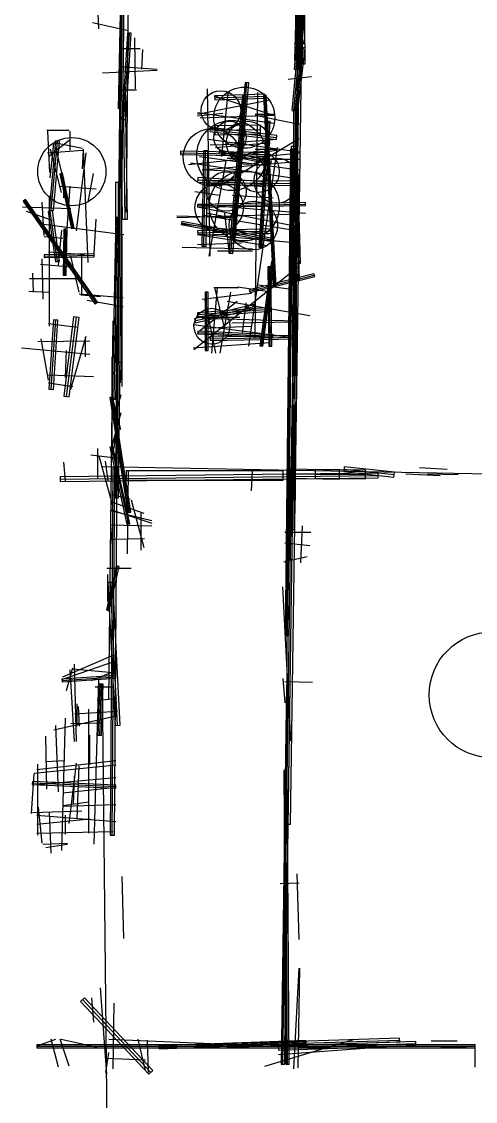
# Model space of a CAD drawing. Header units: metres. Extents: x 1 to 69.1, y -49.3 to -2.
# Drawn here: x 2.5 to 7.55, y -29.98 to -17.97 of the extents above; entities that cross this region are included whole.
import ezdxf

# ---------------------------------------------------------------- set-up
doc = ezdxf.new("R2010")
doc.units = ezdxf.units.M
for name, color, linetype in [('Circles', 1, 'Continuous'), ('Lines', 7, 'Continuous'), ('Rectangles', 5, 'Continuous'), ('Walls', 2, 'Continuous')]:
    doc.layers.add(name, color=color, linetype=linetype)

msp = doc.modelspace()

# ---------------------------------------------------------------- linework, layer by layer
at = {"layer": 'Circles'}
for centre, radius in [((4.98, -19.04), 0.34), ((4.72, -18.96), 0.22), ((4.84, -19.46), 0.39), ((4.82, -19.26), 0.18), ((5.02, -19.32), 0.24), ((4.62, -19.48), 0.32), ((3.06, -19.64), 0.38), ((5.14, -19.64), 0.23), ((5.34, -19.74), 0.25), ((4.78, -19.86), 0.22), ((4.98, -20.02), 0.39), ((4.7, -20.04), 0.27), ((5.08, -20.24), 0.27), ((4.62, -21.36), 0.2), ((7.74, -25.46), 0.7)]:
    msp.add_circle(centre, radius, dxfattribs=at)
at = {"layer": 'Lines'}
for p, q in [((5.47, -26.9), (5.7, -11.04)), ((3.67, -20.09), (3.74, -12.4)), ((5.56, -18.4), (5.69, -13.71)), ((3.58, -18.94), (3.68, -14.05)), ((3.56, -23.27), (3.66, -14.42)), ((5.63, -18.44), (5.61, -15.76)), ((5.59, -18.22), (5.59, -16.69)), ((3.36, -18.05), (3.34, -17.57)), ((5.56, -17.65), (5.58, -18.38)), ((5.56, -18.5), (5.64, -17.66)), ((5.53, -18.96), (5.64, -17.82)), ((5.56, -17.82), (5.64, -18.22)), ((3.29, -17.98), (3.69, -18.07)), ((3.6, -18.4), (3.6, -18.01)), ((3.64, -19.06), (3.7, -18.1)), ((3.77, -18.72), (3.76, -18.15)), ((3.62, -18.27), (3.82, -18.27)), ((3.84, -18.5), (3.85, -18.28)), ((5.56, -18.96), (5.64, -18.26)), ((3.59, -18.47), (4.01, -18.5)), ((3.4, -18.54), (4.01, -18.51)), ((5.47, -18.61), (5.73, -18.58)), ((3.58, -18.73), (3.78, -18.73)), ((4.6, -20.58), (4.57, -18.72)), ((4.86, -20.38), (5.01, -18.65)), ((3.63, -18.8), (3.65, -20.17)), ((4.46, -19), (5.26, -18.84)), ((4.65, -18.82), (5.21, -18.8)), ((4.66, -18.8), (5.3, -19.01)), ((4.73, -19.47), (4.8, -18.76)), ((4.83, -20.55), (4.98, -18.79)), ((5.1, -21.49), (5.13, -18.76)), ((5.32, -20.92), (5.21, -18.79)), ((5.53, -23.29), (5.55, -18.94)), ((4.46, -18.98), (5.31, -19.1)), ((4.46, -19.02), (4.74, -18.99)), ((4.49, -19.04), (5.31, -19.01)), ((5.1, -19), (5.31, -19)), ((5.1, -19.01), (5.59, -19.11)), ((5.16, -20.48), (5.25, -19.08)), ((2.78, -19.18), (3.03, -19.18)), ((2.79, -19.19), (2.81, -19.65)), ((3.04, -19.4), (3.04, -19.19)), ((4.6, -19.17), (5.34, -19.26)), ((4.65, -19.18), (5.16, -19.17)), ((2.8, -19.47), (3.03, -19.29)), ((2.82, -19.71), (2.86, -19.33)), ((2.83, -20.07), (2.9, -19.3)), ((2.88, -19.32), (3.18, -19.38)), ((4.58, -19.28), (5.59, -19.42)), ((4.6, -19.34), (5, -19.33)), ((4.66, -19.37), (5.24, -19.32)), ((4.7, -19.8), (5.59, -19.27)), ((4.83, -19.32), (5.34, -19.28)), ((2.79, -19.43), (3.18, -19.4)), ((2.82, -19.39), (2.94, -19.87)), ((3.02, -19.95), (2.88, -19.37)), ((3.11, -20.3), (3.22, -19.43)), ((3.18, -19.61), (3.19, -19.4)), ((3.24, -20.65), (3.19, -19.39)), ((4.27, -19.43), (5.26, -19.45)), ((4.36, -19.56), (5.59, -19.43)), ((4.53, -20.47), (4.55, -19.41)), ((4.7, -19.42), (5.28, -19.54)), ((4.85, -19.47), (5.34, -19.4)), ((5.03, -21.58), (5.35, -19.37)), ((5.1, -19.39), (5.34, -19.39)), ((5.45, -24.8), (5.51, -19.39)), ((5.57, -20.85), (5.53, -19.36)), ((4.38, -19.54), (5.59, -19.72)), ((4.48, -19.47), (5.59, -19.62)), ((4.51, -19.62), (5.52, -19.53)), ((4.59, -20.58), (4.78, -19.52)), ((4.79, -19.49), (5, -19.49)), ((5.14, -19.5), (5.59, -19.5)), ((3.07, -20.27), (2.94, -19.66)), ((3.24, -19.98), (3.3, -19.66)), ((4.56, -19.62), (5.04, -19.64)), ((5.55, -19.61), (5.58, -20.66)), ((2.92, -19.8), (3.33, -19.83)), ((2.97, -19.93), (2.97, -19.71)), ((2.97, -20.79), (3.04, -19.8)), ((3.58, -21.76), (3.58, -19.76)), ((4.46, -19.73), (5.22, -19.78)), ((4.56, -19.76), (5.58, -19.77)), ((2.81, -21.36), (2.81, -19.91)), ((4.43, -19.86), (4.7, -19.9)), ((4.85, -19.9), (5.3, -19.93)), ((2.51, -20.03), (3.05, -20.05)), ((2.53, -19.96), (3.33, -21.1)), ((2.75, -20.35), (2.73, -19.98)), ((4.46, -20), (5.66, -20.1)), ((4.46, -20.02), (5.66, -20)), ((4.46, -20.03), (5.58, -20.25)), ((2.55, -20.08), (2.84, -20.18)), ((2.9, -20.64), (2.82, -20.08)), ((3.31, -20.55), (3.33, -20.17)), ((3.53, -22.17), (3.57, -20.15)), ((4.23, -20.15), (5.59, -20.11)), ((4.23, -20.13), (4.87, -20.15)), ((4.51, -20.12), (5.58, -20.3)), ((4.57, -20.1), (4.83, -20.15)), ((4.76, -20.1), (4.81, -20.55)), ((2.72, -20.22), (3.64, -20.34)), ((2.91, -20.68), (2.95, -20.29)), ((2.98, -20.79), (2.99, -20.28)), ((4.28, -20.21), (5.29, -20.4)), ((4.28, -20.22), (5.25, -20.33)), ((4.46, -20.32), (5.29, -20.3)), ((2.75, -20.36), (2.96, -20.38)), ((3.62, -22.03), (3.62, -20.35)), ((4.46, -20.33), (5.58, -20.43)), ((4.46, -20.34), (5.23, -20.46)), ((2.8, -20.53), (3.2, -20.56)), ((4.29, -20.48), (5.07, -20.5)), ((4.46, -20.45), (4.95, -20.43)), ((4.68, -20.52), (5.07, -20.52)), ((2.74, -21.06), (2.73, -20.61)), ((2.75, -20.58), (3.31, -20.57)), ((3.14, -20.98), (3.05, -20.58)), ((3.17, -21.01), (3.17, -20.55)), ((5.17, -21.58), (5.3, -20.64)), ((2.62, -20.77), (2.63, -20.98)), ((2.71, -20.67), (3.04, -20.7)), ((4.42, -21.62), (5.58, -20.7)), ((5.27, -21.58), (5.26, -20.7)), ((2.59, -20.83), (3.16, -20.83)), ((5.04, -20.97), (5.76, -20.79)), ((5.14, -20.9), (5.54, -20.95)), ((2.58, -20.97), (2.8, -20.98)), ((3.14, -21), (3.63, -21.04)), ((3.16, -21.01), (3.38, -21.03)), ((4.51, -21.06), (5.06, -20.99)), ((4.56, -21.63), (4.56, -20.98)), ((4.62, -21.66), (4.68, -20.93)), ((4.64, -20.93), (4.92, -20.93)), ((4.65, -20.93), (4.76, -21.39)), ((4.71, -21.66), (4.83, -20.98)), ((4.91, -20.92), (5.23, -20.97)), ((3.23, -21.07), (3.63, -21.14)), ((4.43, -21.3), (5.09, -21.14)), ((4.48, -21.41), (4.9, -21.08)), ((4.54, -21.07), (4.66, -21.66)), ((4.79, -21.08), (5.71, -21.24)), ((4.96, -21.44), (5, -21.1)), ((3, -22.14), (3.11, -21.26)), ((4.46, -21.23), (5.27, -21.17)), ((4.46, -21.26), (4.93, -21.26)), ((2.8, -21.33), (3.12, -21.37)), ((2.83, -22.06), (2.88, -21.29)), ((3.47, -25.51), (3.52, -21.3)), ((4.41, -21.34), (5.55, -21.49)), ((4.51, -21.27), (5.55, -21.3)), ((4.51, -21.38), (5.06, -21.36)), ((4.84, -21.32), (5.55, -21.31)), ((5.43, -29.57), (5.48, -21.28)), ((2.8, -21.96), (2.72, -21.5)), ((3.05, -22.06), (3.22, -21.47)), ((3.21, -21.48), (3.21, -21.7)), ((4.46, -21.43), (5.3, -21.47)), ((4.6, -21.5), (5.55, -21.48)), ((2.5, -21.6), (3.26, -21.67)), ((2.68, -21.53), (3.26, -21.52)), ((4.41, -21.6), (5.26, -21.54)), ((2.99, -21.93), (3, -21.63)), ((3.51, -22.79), (3.51, -21.7)), ((3.6, -21.99), (3.62, -21.7)), ((2.8, -21.9), (3.3, -21.92)), ((2.8, -21.99), (3.07, -22.03)), ((3.5, -22.12), (3.6, -22.51)), ((3.7, -23.43), (3.5, -22.15)), ((3.53, -22.4), (3.61, -22.12)), ((3.51, -22.69), (3.61, -22.32)), ((5.52, -23.62), (5.53, -22.24)), ((3.53, -22.72), (3.56, -22.41)), ((3.5, -22.7), (3.69, -23.56)), ((3.27, -22.79), (3.61, -22.83)), ((3.35, -23.06), (3.35, -22.72)), ((3.36, -22.8), (3.51, -23.34)), ((5.49, -23.95), (5.49, -22.82)), ((2.99, -23.08), (2.97, -22.87)), ((3.4, -22.92), (7.71, -23)), ((3.43, -22.86), (3.46, -23.08)), ((3.51, -27.02), (3.54, -22.94)), ((6.93, -22.93), (7.24, -22.95)), ((2.93, -23.06), (6.47, -23.02)), ((3.68, -23.89), (3.69, -22.97)), ((5.06, -23.19), (5.07, -22.97)), ((5.49, -23), (6.04, -23.01)), ((5.77, -23), (6.33, -23.01)), ((6.09, -22.95), (6.65, -23.01)), ((6.78, -23), (7.16, -23.02)), ((7.02, -23), (7.36, -23.01)), ((3.51, -23.23), (3.71, -23.28)), ((3.72, -23.29), (3.86, -23.82)), ((3.49, -23.31), (3.86, -23.44)), ((3.49, -23.41), (3.95, -23.52)), ((3.5, -23.4), (3.95, -23.55)), ((3.83, -23.85), (3.83, -23.44)), ((3.49, -23.57), (3.95, -23.58)), ((3.49, -23.58), (3.51, -23.8)), ((5.43, -23.65), (5.72, -23.65)), ((5.61, -23.99), (5.63, -23.58)), ((3.49, -23.73), (3.87, -23.72)), ((5.43, -23.77), (5.71, -23.8)), ((5.42, -23.98), (5.68, -23.92)), ((3.45, -24.05), (3.72, -24.05)), ((3.46, -24.52), (3.57, -24.03)), ((3.46, -24.42), (3.46, -24.12)), ((3.57, -25.8), (3.49, -24.21)), ((5.5, -25.97), (5.41, -24.26)), ((2.95, -25.29), (3.55, -25.08)), ((2.96, -25.26), (3.52, -25.02)), ((3, -25.41), (3.07, -25.16)), ((3.09, -25.98), (3.04, -25.18)), ((3.07, -25.17), (3.52, -25.21)), ((3.11, -25.98), (3.09, -25.12)), ((3.28, -25.3), (3.55, -25.19)), ((2.95, -25.3), (3.55, -25.26)), ((3.31, -27.12), (3.36, -25.29)), ((3.37, -25.91), (3.39, -25.34)), ((5.41, -25.28), (5.43, -25.55)), ((5.43, -25.31), (5.74, -25.32)), ((3.32, -25.37), (3.52, -25.37)), ((3.46, -30.81), (3.4, -25.35)), ((5.41, -29.57), (5.47, -25.35)), ((3.12, -25.81), (3.12, -25.56)), ((3.34, -25.52), (3.56, -25.5)), ((2.86, -25.85), (3.57, -25.69)), ((3.09, -25.67), (3.57, -25.64)), ((3.13, -25.59), (3.14, -25.81)), ((3.25, -27), (3.25, -25.62)), ((2.91, -26.54), (2.88, -25.8)), ((2.95, -27.19), (2.99, -25.72)), ((3.05, -25.78), (3.41, -25.77)), ((2.78, -26.51), (2.77, -25.92)), ((3.26, -26.24), (3.26, -25.91)), ((2.64, -26.33), (3.55, -26.24)), ((2.67, -26.29), (3.55, -26.19)), ((2.68, -27.02), (2.68, -26.23)), ((2.77, -26.2), (2.98, -26.19)), ((3.03, -26.89), (3.11, -26.22)), ((3.12, -26.84), (3.14, -26.25)), ((5.46, -29.57), (5.44, -26.3)), ((2.61, -26.78), (2.64, -26.34)), ((2.63, -26.46), (3.55, -26.38)), ((3.08, -26.68), (3.09, -26.36)), ((2.62, -26.44), (3.55, -26.48)), ((2.96, -26.55), (3.52, -26.49)), ((2.96, -26.69), (3.25, -26.65)), ((2.62, -26.77), (3.17, -26.75)), ((2.73, -27.11), (2.69, -26.71)), ((2.83, -27.22), (2.81, -26.76)), ((2.96, -26.7), (3.55, -26.68)), ((2.67, -26.8), (3.55, -26.87)), ((2.67, -26.9), (3.26, -26.84)), ((2.99, -27.01), (2.99, -26.8)), ((2.67, -27), (3.52, -26.98)), ((2.74, -27.12), (3.01, -27.11)), ((2.77, -27.16), (3.01, -27.12)), ((3.64, -28.17), (3.62, -27.48)), ((5.59, -28.18), (5.57, -27.45)), ((5.38, -27.56), (5.59, -27.55)), ((5.53, -29.62), (5.59, -28.5)), ((5.58, -29.61), (5.6, -28.5)), ((3.45, -29.68), (3.38, -28.72)), ((3.94, -29.66), (3.18, -28.85)), ((3.28, -28.83), (3.3, -29.1)), ((3.52, -29.62), (3.53, -28.89)), ((2.68, -29.36), (2.88, -29.29)), ((2.91, -29.6), (2.83, -29.29)), ((3.03, -29.59), (2.93, -29.29)), ((2.94, -29.29), (3.34, -29.38)), ((3.47, -29.29), (5.14, -29.36)), ((3.88, -29.64), (3.8, -29.29)), ((3.9, -29.3), (3.91, -29.66)), ((4.79, -29.36), (6.71, -29.3)), ((5.21, -29.59), (6.21, -29.29)), ((2.67, -29.37), (7.55, -29.37)), ((4.03, -29.38), (5.67, -29.32)), ((5.36, -29.39), (6.89, -29.34)), ((5.36, -29.46), (6.47, -29.38)), ((7.06, -29.31), (7.35, -29.31)), ((7.17, -29.38), (7.45, -29.38)), ((7.55, -29.6), (7.55, -29.35)), ((3.44, -29.66), (3.47, -29.44)), ((3.44, -29.5), (3.88, -29.52))]:
    msp.add_line(p, q, dxfattribs=at)
at = {"layer": 'Rectangles'}
msp.add_lwpolyline([(3.67, -23.075), (3.67, -22.965), (5.41, -22.965), (5.41, -23.075)], close=True, dxfattribs=at)
at = {"layer": 'Walls'}
for points in [[(5.495, -26.9), (5.725, -11.04), (5.675, -11.04), (5.445, -26.9)], [(5.58, -18.401), (5.71, -13.711), (5.67, -13.709), (5.54, -18.399)], [(3.579, -23.27), (3.679, -14.42), (3.641, -14.42), (3.541, -23.27)], [(5.657, -18.44), (5.637, -15.76), (5.583, -15.76), (5.603, -18.44)], [(5.627, -18.22), (5.627, -16.69), (5.553, -16.69), (5.553, -18.22)], [(5.585, -18.502), (5.665, -17.662), (5.615, -17.658), (5.535, -18.498)], [(5.544, -17.65), (5.564, -18.38), (5.596, -18.38), (5.576, -17.65)], [(5.551, -18.962), (5.661, -17.822), (5.619, -17.818), (5.509, -18.958)], [(3.66, -19.061), (3.72, -18.101), (3.68, -18.099), (3.62, -19.059)], [(5.578, -18.962), (5.658, -18.262), (5.622, -18.258), (5.542, -18.958)], [(4.88, -20.382), (5.03, -18.652), (4.99, -18.648), (4.84, -20.378)], [(3.601, -18.8), (3.621, -20.17), (3.679, -20.17), (3.659, -18.8)], [(4.651, -18.842), (5.211, -18.822), (5.209, -18.778), (4.649, -18.798)], [(4.851, -20.552), (5.001, -18.792), (4.959, -18.788), (4.809, -20.548)], [(5.335, -20.919), (5.225, -18.789), (5.195, -18.791), (5.305, -20.921)], [(5.551, -23.29), (5.571, -18.94), (5.529, -18.94), (5.509, -23.29)], [(5.177, -20.481), (5.267, -19.081), (5.233, -19.079), (5.143, -20.479)], [(4.597, -19.193), (5.337, -19.283), (5.343, -19.237), (4.603, -19.147)], [(4.651, -19.229), (5.161, -19.219), (5.159, -19.121), (4.649, -19.131)], [(2.854, -20.072), (2.924, -19.302), (2.876, -19.298), (2.806, -20.068)], [(4.27, -19.449), (5.26, -19.469), (5.26, -19.431), (4.27, -19.411)], [(4.554, -20.47), (4.574, -19.41), (4.526, -19.41), (4.506, -20.47)], [(4.696, -19.438), (5.276, -19.558), (5.284, -19.522), (4.704, -19.402)], [(5.466, -24.8), (5.526, -19.39), (5.494, -19.39), (5.434, -24.8)], [(5.596, -20.849), (5.556, -19.359), (5.504, -19.361), (5.544, -20.851)], [(3.085, -20.267), (2.955, -19.657), (2.925, -19.663), (3.055, -20.273)], [(5.524, -19.611), (5.554, -20.661), (5.606, -20.659), (5.576, -19.609)], [(3.615, -21.76), (3.615, -19.76), (3.545, -19.76), (3.545, -21.76)], [(4.458, -19.756), (5.218, -19.806), (5.222, -19.754), (4.462, -19.704)], [(4.56, -19.783), (5.58, -19.793), (5.58, -19.747), (4.56, -19.737)], [(2.516, -19.97), (3.316, -21.11), (3.344, -21.09), (2.544, -19.95)], [(4.46, -20.036), (5.66, -20.016), (5.66, -19.984), (4.46, -20.004)], [(2.923, -20.637), (2.843, -20.077), (2.797, -20.083), (2.877, -20.643)], [(3.551, -22.17), (3.591, -20.15), (3.549, -20.15), (3.509, -22.17)], [(2.998, -20.79), (3.008, -20.28), (2.972, -20.28), (2.962, -20.79)], [(4.277, -20.227), (5.287, -20.417), (5.293, -20.383), (4.283, -20.193)], [(4.461, -20.343), (5.291, -20.323), (5.289, -20.277), (4.459, -20.297)], [(2.75, -20.596), (3.31, -20.586), (3.31, -20.554), (2.75, -20.564)], [(5.187, -21.582), (5.317, -20.642), (5.283, -20.638), (5.153, -21.578)], [(5.044, -20.985), (5.764, -20.805), (5.756, -20.775), (5.036, -20.955)], [(5.287, -21.58), (5.277, -20.7), (5.243, -20.7), (5.253, -21.58)], [(4.577, -21.63), (4.577, -20.98), (4.543, -20.98), (4.543, -21.63)], [(4.435, -21.322), (5.095, -21.162), (5.085, -21.118), (4.425, -21.278)], [(3.031, -22.144), (3.141, -21.264), (3.079, -21.256), (2.969, -22.136)], [(4.461, -21.25), (5.271, -21.19), (5.269, -21.15), (4.459, -21.21)], [(2.855, -22.062), (2.905, -21.292), (2.855, -21.288), (2.805, -22.058)], [(4.459, -21.445), (5.299, -21.485), (5.301, -21.455), (4.461, -21.415)], [(4.6, -21.519), (5.55, -21.499), (5.55, -21.461), (4.6, -21.481)], [(3.717, -23.427), (3.517, -22.147), (3.483, -22.153), (3.683, -23.433)], [(5.54, -23.62), (5.55, -22.24), (5.51, -22.24), (5.5, -23.62)], [(3.484, -22.703), (3.674, -23.563), (3.706, -23.557), (3.516, -22.697)], [(5.513, -23.95), (5.513, -22.82), (5.467, -22.82), (5.467, -23.95)], [(3.535, -27.02), (3.565, -22.94), (3.515, -22.94), (3.485, -27.02)], [(6.087, -22.977), (6.647, -23.037), (6.653, -22.983), (6.093, -22.923)], [(2.93, -23.087), (6.47, -23.047), (6.47, -22.993), (2.93, -23.033)], [(5.489, -23.05), (6.039, -23.06), (6.041, -22.96), (5.491, -22.95)], [(5.769, -23.048), (6.329, -23.058), (6.331, -22.962), (5.771, -22.952)], [(3.476, -24.524), (3.586, -24.034), (3.554, -24.026), (3.444, -24.516)], [(3.598, -25.799), (3.518, -24.209), (3.462, -24.211), (3.542, -25.801)], [(2.951, -25.316), (3.551, -25.276), (3.549, -25.244), (2.949, -25.284)], [(3.389, -25.911), (3.409, -25.341), (3.371, -25.339), (3.351, -25.909)], [(5.431, -29.57), (5.491, -25.35), (5.449, -25.35), (5.389, -29.57)], [(5.479, -29.57), (5.459, -26.3), (5.421, -26.3), (5.441, -29.57)], [(2.619, -26.457), (3.549, -26.497), (3.551, -26.463), (2.621, -26.423)], [(3.962, -29.64), (3.202, -28.83), (3.158, -28.87), (3.918, -29.68)], [(4.031, -29.396), (5.671, -29.336), (5.669, -29.304), (4.029, -29.364)], [(4.791, -29.379), (6.711, -29.319), (6.709, -29.281), (4.789, -29.341)], [(2.67, -29.387), (7.55, -29.387), (7.55, -29.353), (2.67, -29.353)], [(5.361, -29.412), (6.891, -29.362), (6.889, -29.318), (5.359, -29.368)]]:
    msp.add_lwpolyline(points, close=True, dxfattribs=at)

doc.saveas('drawing.dxf')
